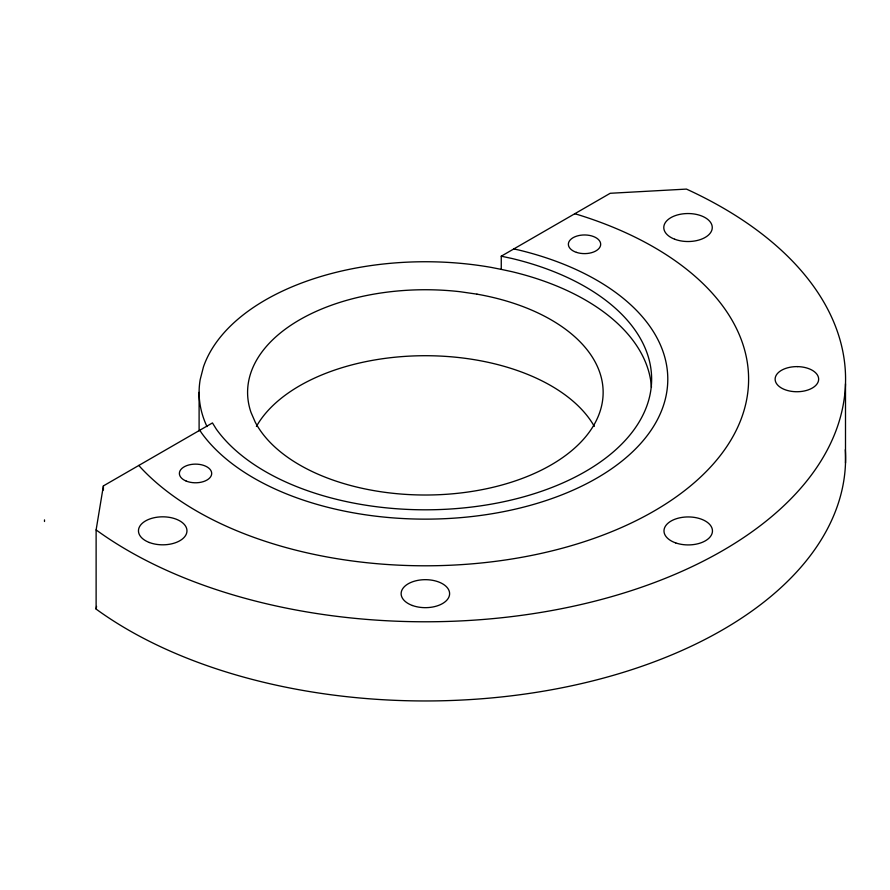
<?xml version="1.0" encoding="UTF-8"?>
<svg xmlns="http://www.w3.org/2000/svg" width="890" height="890" viewBox="0 0 890 890"><rect width="100%" height="100%" fill="white"/><g stroke="black" fill="none" stroke-linecap="round" stroke-linejoin="round"><path stroke-width="1.33" d="M845.311 449.717A420.202 242.603 0 0 1 570.646 686.001A420.202 242.603 0 0 1 96.12 609.094L96.12 529.917L103.396 485.896L212.454 422.928L216.326 429.169A226.26 130.63 0 0 0 585.364 471.544A226.26 130.63 0 0 0 511.961 258.489L501.259 256.187L501.259 269.381L511.961 271.684A226.26 130.63 0 0 1 651.458 387.25M96.12 609.094L96.565 606.424M501.259 256.187L610.206 193.286L686.468 189.092A420.202 242.603 0 0 1 722.502 550.721A420.202 242.603 0 0 1 96.12 529.917M501.259 269.381L491.046 267.367A226.26 130.63 0 0 0 203.454 366.891L200.194 379.563A226.26 130.63 0 0 0 207.003 426.599M513.775 248.966L518.147 249.868A242.425 139.964 0 0 1 596.79 478.141A242.425 139.964 0 0 1 201.396 432.74L199.827 430.215M574.729 213.767L577.744 214.59A323.237 186.622 0 0 1 653.928 511.138A323.237 186.622 0 0 1 140.297 467.15L138.873 465.403M845.5 383.824L845.5 463M199.104 392.368L199.104 430.86M103.396 485.896L103.396 490.056M44.5 519.894L44.5 521.507M256.409 426.421A177.778 102.639 0 0 1 425.364 355.711A177.778 102.639 0 0 1 594.331 426.421M797.718 366.624L796.049 366.624A21.761 12.56 0 0 0 778.183 385.593A21.761 12.56 0 0 0 815.596 385.593A21.761 12.56 0 0 0 797.718 366.624M476.973 294.156L460.052 291.709A177.778 102.639 0 0 0 251.002 412.393L255.241 422.172A177.778 102.639 0 0 0 551.077 464.947A177.778 102.639 0 0 0 476.973 294.156M186.21 481.078A16.165 9.334 0 0 0 211.631 474.303A16.165 9.334 0 0 0 188.769 464.981A16.165 9.334 0 0 0 186.21 481.078M576.442 252.371A16.165 9.334 0 0 0 600.683 244.294A16.165 9.334 0 0 0 576.442 236.206A16.165 9.334 0 0 0 576.442 252.371M674.72 239.232A24.241 13.995 0 0 0 712.223 228.341A24.241 13.995 0 0 0 677.123 215.035A24.241 13.995 0 0 0 674.72 239.232M149.409 542.522A24.241 13.995 0 0 0 186.922 531.619A24.241 13.995 0 0 0 151.823 518.314A24.241 13.995 0 0 0 149.409 542.522M412.448 605.511A24.241 13.995 0 0 0 449.595 594.209A24.241 13.995 0 0 0 414.061 581.292A24.241 13.995 0 0 0 412.448 605.511M675.699 542.911A24.241 13.995 0 0 0 712.456 531.197A24.241 13.995 0 0 0 676.5 518.681A24.241 13.995 0 0 0 675.699 542.911"/></g></svg>
